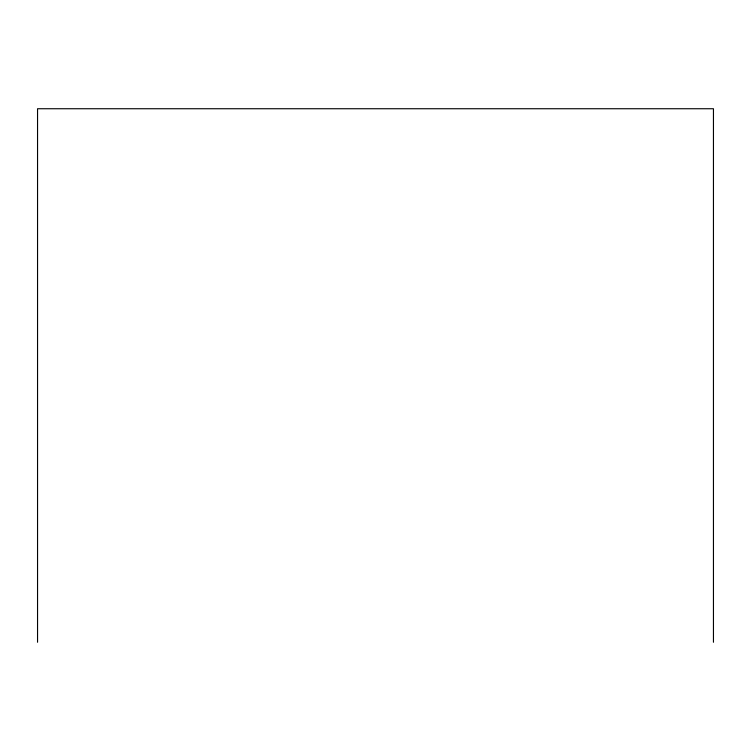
<?xml version="1.0" encoding="UTF-8"?>
<svg xmlns="http://www.w3.org/2000/svg" width="751" height="751" viewBox="0 0 751 751"><rect width="100%" height="100%" fill="white"/><g stroke="black" fill="none" stroke-linecap="round" stroke-linejoin="round"><path stroke-width="1.13" d="M713.45 642.265L713.45 108.735L37.55 108.735L37.55 642.265"/></g></svg>
